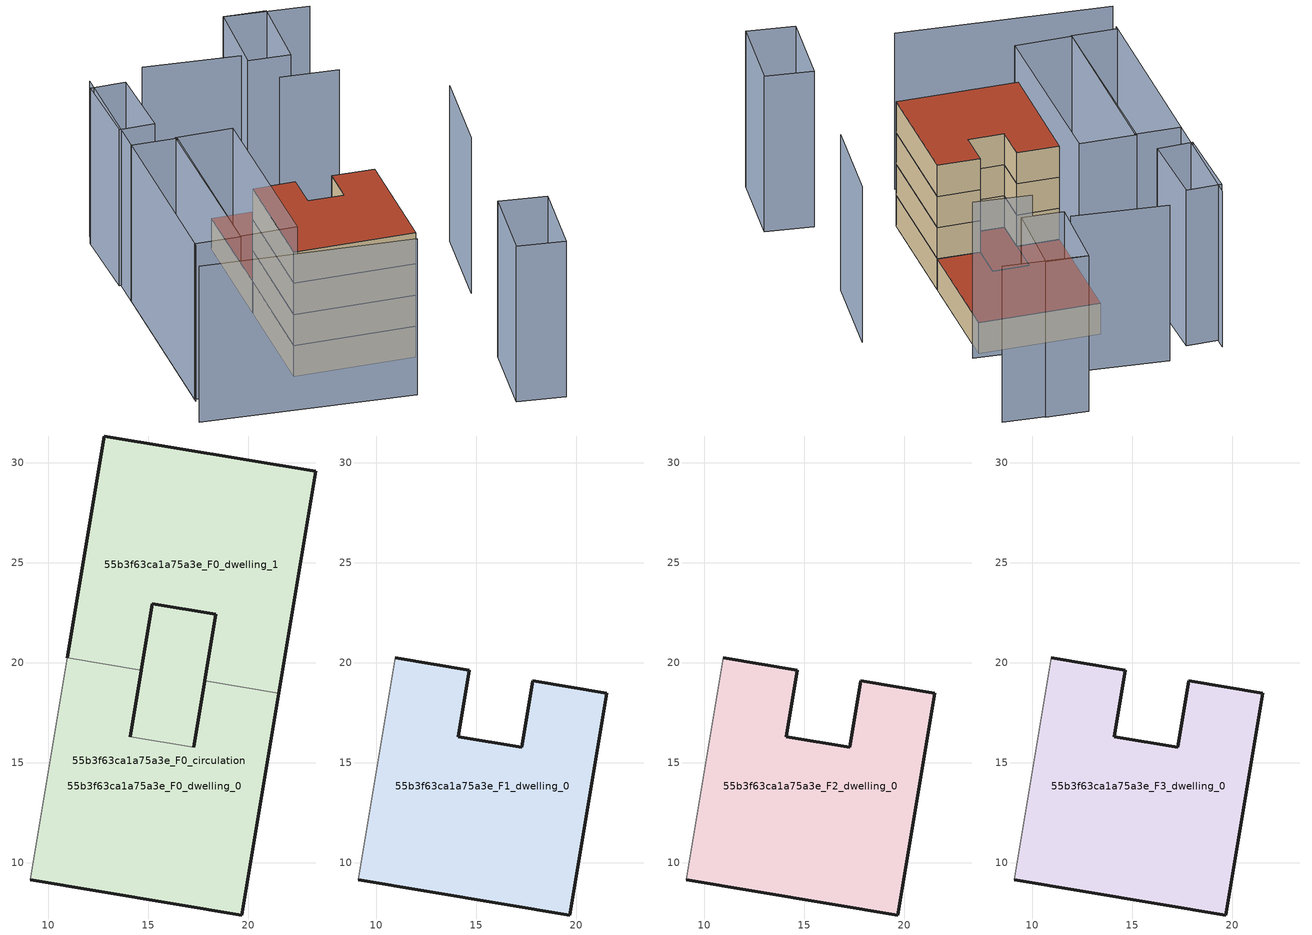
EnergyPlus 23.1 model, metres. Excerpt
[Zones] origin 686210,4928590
55b3f63ca1a75a3e_F0_dwelling_0
 floor ground (EU_floor_Construction): 21.51,18.47 19.67,7.38 9.1,9.13 10.94,20.23 14.64,19.61 14.09,16.28 17.26,15.76 17.81,19.09 z0; 18.36,22.42 17.81,19.09 17.26,15.76 14.09,16.28 15.19,22.94 z0
 wall outside (EU_wall_Construction): 9.1,9.13 19.67,7.38 21.51,18.47 / 17.81,19.09 17.26,15.76 / 14.09,16.28 14.64,19.61 z0:3
 wall adiabatic (EU_wall_Construction): 10.94,20.23 9.1,9.13 z0:3
 wall to 55b3f63ca1a75a3e_F0_dwelling_1 (EU_wall_Construction): 21.51,18.47 17.81,19.09 / 14.64,19.61 10.94,20.23 z0:3
 wall to 55b3f63ca1a75a3e_F0_circulation (EU_wall_Construction): 17.26,15.76 14.09,16.28 z0:3
 roof outside (EU_floor_Construction): 17.26,15.76 17.81,19.09 18.36,22.42 15.19,22.94 14.09,16.28 z3
55b3f63ca1a75a3e_F0_dwelling_1
 floor ground (EU_floor_Construction): 18.36,22.42 17.81,19.09 17.26,15.76 14.09,16.28 15.19,22.94 z0; 23.35,29.57 21.51,18.47 17.81,19.09 18.36,22.42 15.19,22.94 14.64,19.61 10.94,20.23 12.78,31.33 z0
 wall outside (EU_wall_Construction): 14.64,19.61 15.19,22.94 18.36,22.42 17.81,19.09 / 21.51,18.47 23.35,29.57 12.78,31.33 10.94,20.23 z0:3
 roof outside (EU_roof_Construction): 21.51,18.47 23.35,29.57 12.78,31.33 10.94,20.23 14.64,19.61 15.19,22.94 18.36,22.42 17.81,19.09 z3; 17.26,15.76 17.81,19.09 18.36,22.42 15.19,22.94 14.09,16.28 z3
55b3f63ca1a75a3e_F0_circulation
 floor ground (EU_floor_Construction): 21.51,18.47 19.67,7.38 9.1,9.13 10.94,20.23 14.64,19.61 14.09,16.28 17.26,15.76 17.81,19.09 z0; 18.36,22.42 17.81,19.09 17.26,15.76 14.09,16.28 15.19,22.94 z0; 23.35,29.57 21.51,18.47 17.81,19.09 18.36,22.42 15.19,22.94 14.64,19.61 10.94,20.23 12.78,31.33 z0
 wall outside (EU_wall_Construction): 17.26,15.76 18.36,22.42 15.19,22.94 14.09,16.28 z0:3
 roof outside (EU_roof_Construction): 17.26,15.76 17.81,19.09 18.36,22.42 15.19,22.94 14.09,16.28 z3; 19.67,7.38 21.51,18.47 17.81,19.09 17.26,15.76 14.09,16.28 14.64,19.61 10.94,20.23 9.1,9.13 z3; 21.51,18.47 23.35,29.57 12.78,31.33 10.94,20.23 14.64,19.61 15.19,22.94 18.36,22.42 17.81,19.09 z3
55b3f63ca1a75a3e_F1_dwelling_0
 floor to 55b3f63ca1a75a3e_F0_dwelling_0 (EU_floor_Construction): 21.51,18.47 19.67,7.38 9.1,9.13 10.94,20.23 14.64,19.61 14.09,16.28 17.26,15.76 17.81,19.09 z3
 wall outside (EU_wall_Construction): 9.1,9.13 19.67,7.38 21.51,18.47 17.81,19.09 17.26,15.76 14.09,16.28 14.64,19.61 10.94,20.23 z3:6
 wall adiabatic (EU_wall_Construction): 10.94,20.23 9.1,9.13 z3:6
55b3f63ca1a75a3e_F2_dwelling_0
 floor to 55b3f63ca1a75a3e_F1_dwelling_0 (EU_floor_Construction): 21.51,18.47 19.67,7.38 9.1,9.13 10.94,20.23 14.64,19.61 14.09,16.28 17.26,15.76 17.81,19.09 z6
 wall outside (EU_wall_Construction): 9.1,9.13 19.67,7.38 21.51,18.47 17.81,19.09 17.26,15.76 14.09,16.28 14.64,19.61 10.94,20.23 z6:9
 wall adiabatic (EU_wall_Construction): 10.94,20.23 9.1,9.13 z6:9
55b3f63ca1a75a3e_F3_dwelling_0
 floor to 55b3f63ca1a75a3e_F2_dwelling_0 (EU_floor_Construction): 21.51,18.47 19.67,7.38 9.1,9.13 10.94,20.23 14.64,19.61 14.09,16.28 17.26,15.76 17.81,19.09 z9
 wall outside (EU_wall_Construction): 9.1,9.13 19.67,7.38 21.51,18.47 17.81,19.09 17.26,15.76 14.09,16.28 14.64,19.61 10.94,20.23 z9:12
 wall adiabatic (EU_wall_Construction): 10.94,20.23 9.1,9.13 z9:12
 roof outside (EU_roof_Construction): 19.67,7.38 21.51,18.47 17.81,19.09 17.26,15.76 14.09,16.28 14.64,19.61 10.94,20.23 9.1,9.13 z12
shading: 28.71,14.81 31.12,23.41 / -1.38,5.98 16.93,1.74 / 4.71,37.86 -0.04,9.24 / 24.15,30 19.14,31.22 / 17.9,35.85 9.69,37.95 / 26.85,40.69 19.64,42.4 / 29.94,3.16 27.82,-4.31 / 27.82,-4.31 23.7,-3.14 / 23.7,-3.14 25.82,4.33 / 25.82,4.33 29.94,3.16 / 11.7,25.34 8.94,8.15 / 8.94,8.15 3.97,8.94 / 3.97,8.94 6.73,26.14 / 6.73,26.14 11.7,25.34 / 0.01,9.53 2.85,26.68 / 2.85,26.68 6.83,26.02 / 6.83,26.02 3.98,8.87 / 3.98,8.87 0.01,9.53 / 7.32,36.32 6.25,29 / 6.25,29 3.15,29.46 / 3.15,29.46 4.22,36.78 / 4.22,36.78 7.32,36.32 / 18.02,34.87 19.59,42.43 / 19.59,42.43 23.27,41.66 / 23.27,41.66 21.7,34.11 / 21.7,34.11 18.02,34.87 z0:15
[Building]
EU S2 Campaign: North Axis=0; Terrain=City; Solar Distribution=FullExterior
[Site:Location]
Bologna: Latitude=44.5; Longitude=11.25; Time Zone=1; Elevation=37
[SizingPeriod:WeatherFileDays]
AnnualSizingPeriod: Begin Month=1; Begin Day of Month=1; End Month=12; End Day of Month=31; Day of Week for Start Day=Monday; Use Weather File Daylight Saving Period=No; Use Weather File Rain and Snow Indicators=No
[MATERIAL]
EU_InternalMass_Material: Roughness=MediumRough; Thickness=0.1; Conductivity=1; Density=1800; Specific Heat=900; Thermal Absorptance=0.9; Solar Absorptance=0.7; Visible Absorptance=0.7
[MATERIAL:NOMASS] Roughness=MediumRough; Thermal Absorptance=0.9; Solar Absorptance=0.7; Visible Absorptance=0.7
Name | Thermal Resistance
EU_wall_NoMass | 0.937881
EU_roof_NoMass | 0.548572
EU_floor_NoMass | 0.71348
[CONSTRUCTION]
EU_wall_Construction: EU_wall_NoMass
EU_roof_Construction: EU_roof_NoMass
EU_floor_Construction: EU_floor_NoMass
EU_InternalMass_Construction: EU_InternalMass_Material
[ZONE] Type=1; Multiplier=1; Ceiling Height=autocalculate; Floor Area=autocalculate; Part of Total Floor Area=Yes
Name | Volume
55b3f63ca1a75a3e_F0_dwelling_0 | 394.073
55b3f63ca1a75a3e_F1_dwelling_0; 55b3f63ca1a75a3e_F2_dwelling_0; 55b3f63ca1a75a3e_F3_dwelling_0 | 328.996
55b3f63ca1a75a3e_F0_dwelling_1 | 394.075
55b3f63ca1a75a3e_F0_circulation | 723.072
[INTERNALMASS] Construction=EU_InternalMass_Construction
Name | Zone or ZoneList | Surface Area
55b3f63ca1a75a3e_F0_dwelling_0_EU_InternalMass | 55b3f63ca1a75a3e_F0_dwelling_0 | 109.666
55b3f63ca1a75a3e_F0_dwelling_1_EU_InternalMass | 55b3f63ca1a75a3e_F0_dwelling_1 | 109.666
55b3f63ca1a75a3e_F1_dwelling_0_EU_InternalMass | 55b3f63ca1a75a3e_F1_dwelling_0 | 241.021
55b3f63ca1a75a3e_F2_dwelling_0_EU_InternalMass | 55b3f63ca1a75a3e_F2_dwelling_0 | 241.021
55b3f63ca1a75a3e_F3_dwelling_0_EU_InternalMass | 55b3f63ca1a75a3e_F3_dwelling_0 | 241.021
[OTHEREQUIPMENT] Fuel Type=Electricity; Design Level Calculation Method=Watts/Area; Power per Zone Floor Area=1; Fraction Latent=0; Fraction Radiant=0; Fraction Lost=0; Carbon Dioxide Generation Rate=0; EndUse Subcategory=EU_Step8_InternalGains
Name | Zone or ZoneList or Space or SpaceList | Schedule
EU_Step8_InternalGain_55b3f63ca1a75a3e_F0_dwelling_0_f000 | 55b3f63ca1a75a3e_F0_dwelling_0 | EU_Step8_GainSchedule_55b3f63ca1a75a3e_F0_dwelling_0_f000
EU_Step8_InternalGain_55b3f63ca1a75a3e_F0_dwelling_1_f000 | 55b3f63ca1a75a3e_F0_dwelling_1 | EU_Step8_GainSchedule_55b3f63ca1a75a3e_F0_dwelling_1_f000
EU_Step8_InternalGain_55b3f63ca1a75a3e_F1_dwelling_0_f000 | 55b3f63ca1a75a3e_F1_dwelling_0 | EU_Step8_GainSchedule_55b3f63ca1a75a3e_F1_dwelling_0_f000
EU_Step8_InternalGain_55b3f63ca1a75a3e_F2_dwelling_0_f000 | 55b3f63ca1a75a3e_F2_dwelling_0 | EU_Step8_GainSchedule_55b3f63ca1a75a3e_F2_dwelling_0_f000
EU_Step8_InternalGain_55b3f63ca1a75a3e_F3_dwelling_0_f000 | 55b3f63ca1a75a3e_F3_dwelling_0 | EU_Step8_GainSchedule_55b3f63ca1a75a3e_F3_dwelling_0_f000
[ZONEINFILTRATION:DESIGNFLOWRATE]
EU_Circulation_Infiltration_55b3f63ca1a75a3e_F0_circulation: Zone or ZoneList or Space or SpaceList=55b3f63ca1a75a3e_F0_circulation; Schedule=EU_AlwaysOn; Design Flow Rate Calculation Method=Flow/Area; Flow Rate per Floor Area=0.0005; Constant Term Coefficient=1; Temperature Term Coefficient=0; Velocity Term Coefficient=0; Velocity Squared Term Coefficient=0
[ZONEVENTILATION:DESIGNFLOWRATE] Schedule=EU_AlwaysOn; Design Flow Rate Calculation Method=AirChanges/Hour; Air Changes per Hour=0.687892; Ventilation Type=Natural; Fan Pressure Rise=0; Fan Total Efficiency=1; Constant Term Coefficient=1; Temperature Term Coefficient=0; Velocity Term Coefficient=0; Velocity Squared Term Coefficient=0; Minimum Indoor Temperature=-100; Maximum Indoor Temperature=100; Delta Temperature=-100; Minimum Outdoor Temperature=-100; Maximum Outdoor Temperature=100; Maximum Wind Speed=40
Name | Zone or ZoneList or Space or SpaceList
EU_ConstantAir_55b3f63ca1a75a3e_F0_dwelling_0 | 55b3f63ca1a75a3e_F0_dwelling_0
EU_ConstantAir_55b3f63ca1a75a3e_F0_dwelling_1 | 55b3f63ca1a75a3e_F0_dwelling_1
EU_ConstantAir_55b3f63ca1a75a3e_F1_dwelling_0 | 55b3f63ca1a75a3e_F1_dwelling_0
EU_ConstantAir_55b3f63ca1a75a3e_F2_dwelling_0 | 55b3f63ca1a75a3e_F2_dwelling_0
EU_ConstantAir_55b3f63ca1a75a3e_F3_dwelling_0 | 55b3f63ca1a75a3e_F3_dwelling_0
[HVACTEMPLATE:THERMOSTAT] Constant Heating Setpoint=20; Constant Cooling Setpoint=50
EU_HeatOnly_55b3f63ca1a75a3e_F0_dwelling_0; EU_HeatOnly_55b3f63ca1a75a3e_F0_dwelling_1; EU_HeatOnly_55b3f63ca1a75a3e_F1_dwelling_0; EU_HeatOnly_55b3f63ca1a75a3e_F2_dwelling_0; EU_HeatOnly_55b3f63ca1a75a3e_F3_dwelling_0
[HVACTEMPLATE:ZONE:IDEALLOADSAIRSYSTEM] System Availability Schedule=EU_AlwaysOn; Maximum Heating Supply Air Temperature=50; Minimum Cooling Supply Air Temperature=13; Maximum Heating Supply Air Humidity Ratio=0.0156; Minimum Cooling Supply Air Humidity Ratio=0.0077; Heating Limit=NoLimit; Cooling Limit=NoLimit; Heating Availability Schedule=EU_AlwaysOn; Cooling Availability Schedule=EU_CoolingOff; Dehumidification Control Type=ConstantSensibleHeatRatio; Cooling Sensible Heat Ratio=0.7; Dehumidification Setpoint=60; Humidification Control Type=None; Humidification Setpoint=30; Outdoor Air Method=None; Outdoor Air Flow Rate per Person=0.00944; Outdoor Air Flow Rate per Zone Floor Area=0; Outdoor Air Flow Rate per Zone=0; Demand Controlled Ventilation Type=None; Outdoor Air Economizer Type=NoEconomizer; Heat Recovery Type=None; Sensible Heat Recovery Effectiveness=0.7; Latent Heat Recovery Effectiveness=0.65
Name | Template Thermostat
55b3f63ca1a75a3e_F0_dwelling_0 | EU_HeatOnly_55b3f63ca1a75a3e_F0_dwelling_0
55b3f63ca1a75a3e_F0_dwelling_1 | EU_HeatOnly_55b3f63ca1a75a3e_F0_dwelling_1
55b3f63ca1a75a3e_F1_dwelling_0 | EU_HeatOnly_55b3f63ca1a75a3e_F1_dwelling_0
55b3f63ca1a75a3e_F2_dwelling_0 | EU_HeatOnly_55b3f63ca1a75a3e_F2_dwelling_0
55b3f63ca1a75a3e_F3_dwelling_0 | EU_HeatOnly_55b3f63ca1a75a3e_F3_dwelling_0
[SIZING:ZONE] Zone Cooling Design Supply Air Temperature Input Method=SupplyAirTemperature; Zone Cooling Design Supply Air Temperature=13; Zone Heating Design Supply Air Temperature Input Method=SupplyAirTemperature; Zone Heating Design Supply Air Temperature=50; Zone Cooling Design Supply Air Humidity Ratio=0.008; Zone Heating Design Supply Air Humidity Ratio=0.008; Cooling Design Air Flow Method=DesignDay; Cooling Design Air Flow Rate=0; Cooling Minimum Air Flow per Zone Floor Area=0.000762; Cooling Minimum Air Flow=0; Cooling Minimum Air Flow Fraction=0.2; Heating Design Air Flow Method=DesignDay; Heating Design Air Flow Rate=0; Heating Maximum Air Flow per Zone Floor Area=0.002032; Heating Maximum Air Flow=0.141576; Heating Maximum Air Flow Fraction=0.3; Account for Dedicated Outdoor Air System=No; Dedicated Outdoor Air System Control Strategy=NeutralSupplyAir; Dedicated Outdoor Air Low Setpoint Temperature for Design=autosize; Dedicated Outdoor Air High Setpoint Temperature for Design=autosize; Zone Load Sizing Method=Sensible Load Only No Latent Load; Zone Latent Cooling Design Supply Air Humidity Ratio Input Method=HumidityRatioDifference; Zone Cooling Design Supply Air Humidity Ratio Difference=0.005; Zone Latent Heating Design Supply Air Humidity Ratio Input Method=HumidityRatioDifference; Zone Humidification Design Supply Air Humidity Ratio Difference=0.005
55b3f63ca1a75a3e_F0_dwelling_0; 55b3f63ca1a75a3e_F0_dwelling_1; 55b3f63ca1a75a3e_F1_dwelling_0; 55b3f63ca1a75a3e_F2_dwelling_0; 55b3f63ca1a75a3e_F3_dwelling_0
[SCHEDULE:CONSTANT]
Name | Hourly Value
EU_AlwaysOn | 1
EU_CoolingOff | 0
[SCHEDULE:FILE] Column Number=1; Rows to Skip at Top=0; Number of Hours of Data=8760; Column Separator=Comma; Interpolate to Timestep=No; Minutes per Item=60; Adjust Schedule for Daylight Savings=Yes
Name | File
EU_Step8_GainSchedule_55b3f63ca1a75a3e_F0_dwelling_0_f000 | ../../schedules/55b3f63ca1a75a3e/55b3f63ca1a75a3e_F0_dwelling_0_f000_gain.csv
EU_Step8_GainSchedule_55b3f63ca1a75a3e_F0_dwelling_1_f000 | ../../schedules/55b3f63ca1a75a3e/55b3f63ca1a75a3e_F0_dwelling_1_f000_gain.csv
EU_Step8_GainSchedule_55b3f63ca1a75a3e_F1_dwelling_0_f000 | ../../schedules/55b3f63ca1a75a3e/55b3f63ca1a75a3e_F1_dwelling_0_f000_gain.csv
EU_Step8_GainSchedule_55b3f63ca1a75a3e_F2_dwelling_0_f000 | ../../schedules/55b3f63ca1a75a3e/55b3f63ca1a75a3e_F2_dwelling_0_f000_gain.csv
EU_Step8_GainSchedule_55b3f63ca1a75a3e_F3_dwelling_0_f000 | ../../schedules/55b3f63ca1a75a3e/55b3f63ca1a75a3e_F3_dwelling_0_f000_gain.csv
